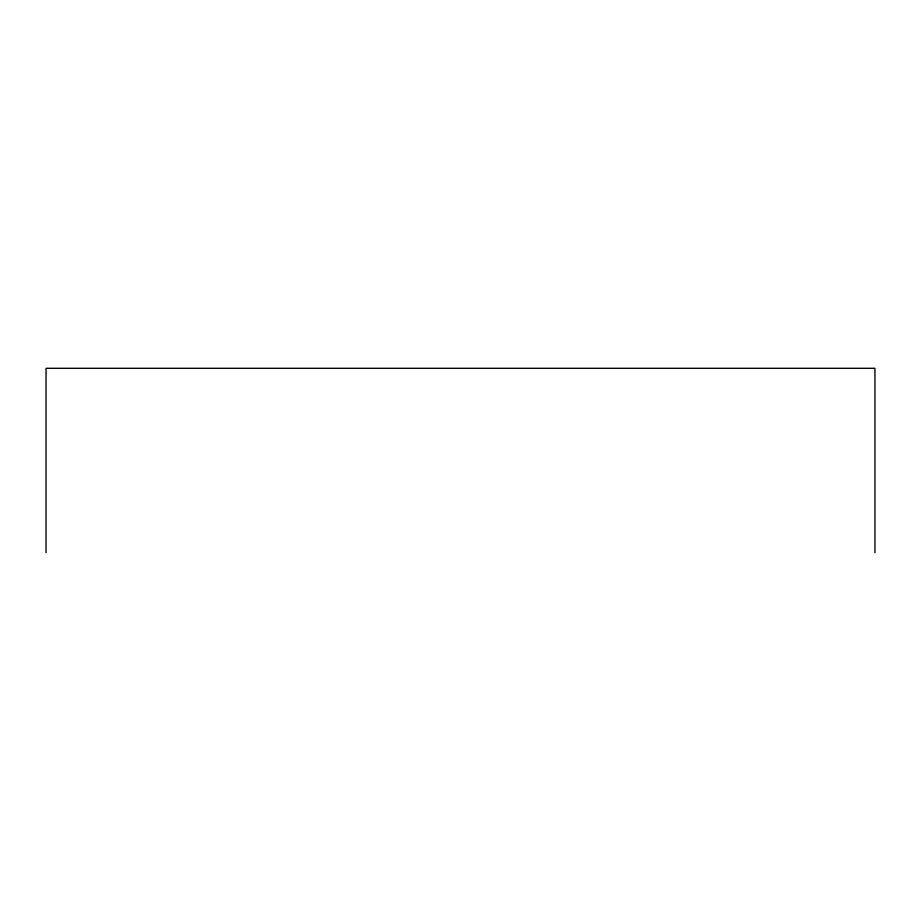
<?xml version="1.0" encoding="UTF-8"?>
<svg xmlns="http://www.w3.org/2000/svg" width="921" height="921" viewBox="0 0 921 921"><rect width="100%" height="100%" fill="white"/><g stroke="black" fill="none" stroke-linecap="round" stroke-linejoin="round"><path stroke-width="1.38" d="M874.95 552.704L874.95 368.296L46.05 368.296L46.05 552.704"/></g></svg>
